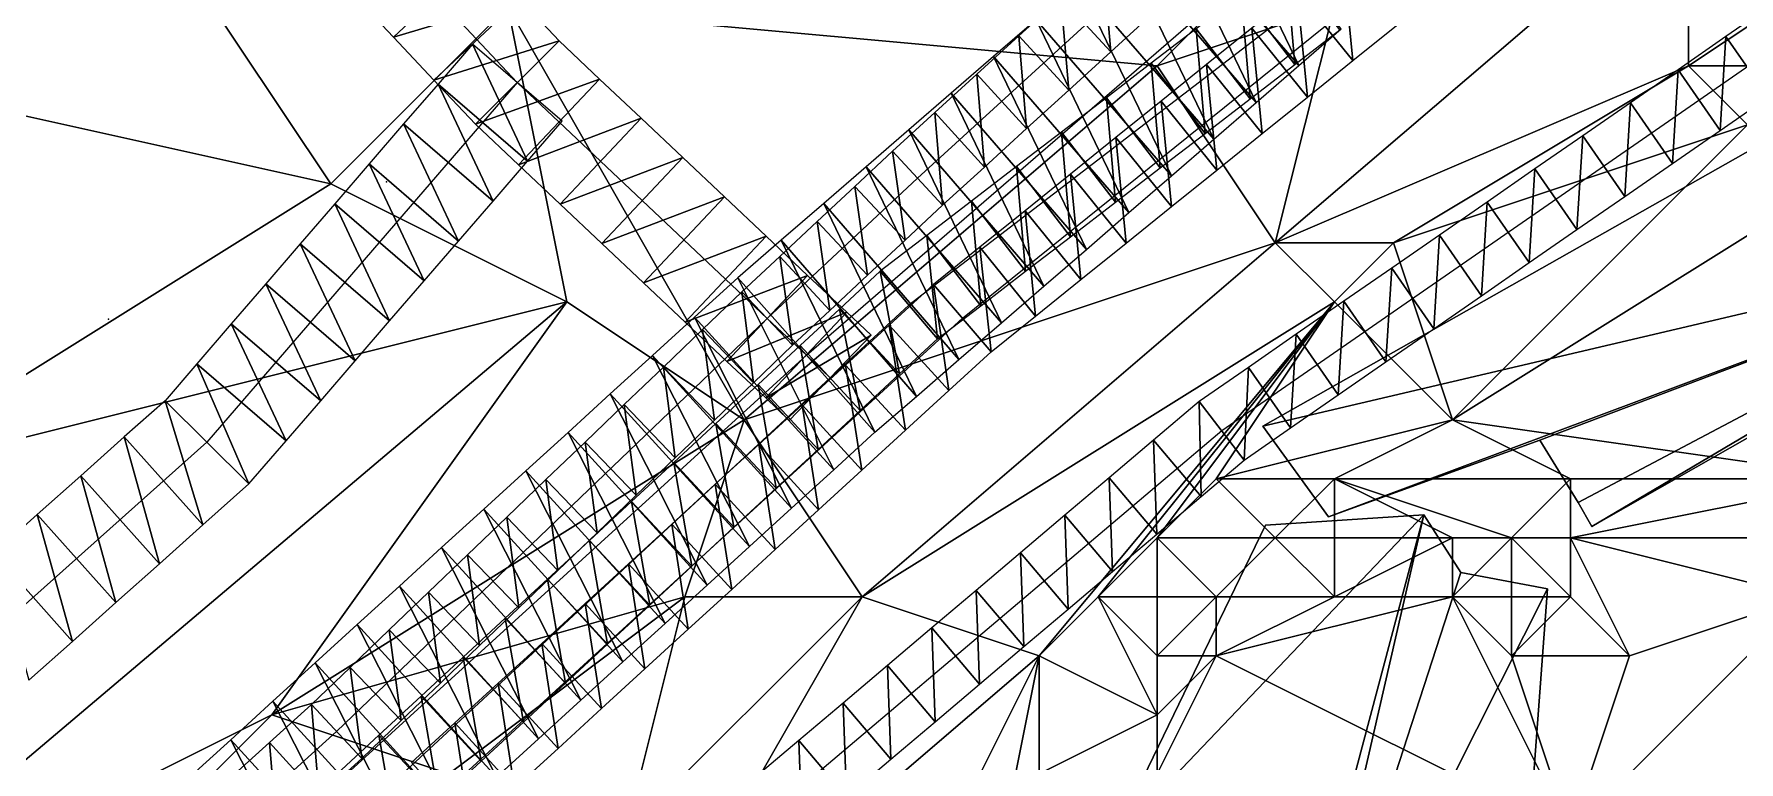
# Model space of a CAD drawing. Header units: metres. Extents: x -1103 to 901, y -902 to 905.
# Drawn here: x -478.1 to -420.3, y -15.6 to 9.1 of the extents above; entities that cross this region are included whole.
import ezdxf

# ---------------------------------------------------------------- set-up
doc = ezdxf.new("R2010")
doc.units = ezdxf.units.M
for name, color, linetype in [('OSM_BUILDING_FOOTPRINTS', 7, 'CONTINUOUS'), ('OSM_BUILDING_ROOFS', 1, 'CONTINUOUS'), ('OSM_BUILDING_WALLS', 8, 'CONTINUOUS'), ('OSM_PATH_AXES', 30, 'CONTINUOUS'), ('OSM_PATH_SURFACE', 30, 'CONTINUOUS'), ('OSM_ROAD_AXES', 2, 'CONTINUOUS'), ('OSM_ROAD_SURFACE', 9, 'CONTINUOUS'), ('OSM_TERRAIN', 3, 'CONTINUOUS'), ('OSM_TREES', 3, 'CONTINUOUS'), ('OSM_WATER_SURFACE', 5, 'CONTINUOUS')]:
    doc.layers.add(name, color=color, linetype=linetype)

msp = doc.modelspace()

# ---------------------------------------------------------------- linework, layer by layer
at = {"layer": 'OSM_BUILDING_FOOTPRINTS'}
for points in [[(-408.413, 2.365, 12.75), (-407.031, -0.035, 12.75), (-411.607, -2.623, 12.75), (-412.746, -0.643, 12.75), (-415.996, -2.479, 12.75), (-414.669, -4.79, 12.75), (-418.063, -6.703, 12.75), (-419.444, -4.293, 12.75), (-425.281, -7.61, 12.75), (-425.745, -6.803, 12.75), (-427.038, -4.691, 12.75), (-434.201, -7.29, 12.75), (-436.423, -4.215, 12.75), (-394.684, 19.44, 12.75), (-390.661, 12.429, 12.75), (-408.413, 2.365, 12.75)], [(-436.334, -7.566, 6.078), (-430.973, -7.223, 6.078), (-429.713, -9.17, 6.078), (-426.784, -9.723, 6.078), (-427.657, -21.6, 6.078), (-428.906, -22.916, 6.078), (-420.34, -33.212, 6.078), (-426.154, -38.741, 6.078), (-431.205, -32.814, 6.078), (-434.311, -35.059, 6.078), (-438.247, -29.496, 6.078), (-435.538, -27.141, 6.078), (-436.533, -25.813, 6.078), (-435.726, -25.117, 6.078), (-441.519, -18.282, 6.078), (-436.334, -7.566, 6.078)]]:
    msp.add_polyline3d(points, close=True, dxfattribs=at)
at = {"layer": 'OSM_BUILDING_ROOFS'}
for points in [[(-408.413, 2.365, 17.95), (-394.684, 19.44, 17.95), (-436.423, -4.215, 17.95)], [(-408.413, 2.365, 17.95), (-436.423, -4.215, 17.95), (-434.201, -7.29, 17.95)], [(-408.413, 2.365, 17.95), (-434.201, -7.29, 17.95), (-427.038, -4.691, 17.95)], [(-408.413, 2.365, 17.95), (-427.038, -4.691, 17.95), (-425.745, -6.803, 17.95)], [(-408.413, 2.365, 17.95), (-425.745, -6.803, 17.95), (-425.281, -7.61, 17.95)], [(-408.413, 2.365, 17.95), (-425.281, -7.61, 17.95), (-419.444, -4.293, 17.95)], [(-430.973, -7.223, 11.278), (-436.334, -7.566, 11.278), (-441.519, -18.282, 11.278)], [(-430.973, -7.223, 11.278), (-441.519, -18.282, 11.278), (-435.726, -25.117, 11.278)], [(-435.538, -27.141, 11.278), (-430.973, -7.223, 11.278), (-435.726, -25.117, 11.278)], [(-435.538, -27.141, 11.278), (-429.713, -9.17, 11.278), (-430.973, -7.223, 11.278)], [(-435.538, -27.141, 11.278), (-426.784, -9.723, 11.278), (-429.713, -9.17, 11.278)], [(-435.538, -27.141, 11.278), (-427.657, -21.6, 11.278), (-426.784, -9.723, 11.278)]]:
    msp.add_3dface(points, dxfattribs=at)
at = {"layer": 'OSM_BUILDING_WALLS'}
for points in [[(-394.684, 19.44, 12.75), (-436.423, -4.215, 12.75), (-436.423, -4.215, 17.95)], [(-394.684, 19.44, 12.75), (-436.423, -4.215, 17.95), (-394.684, 19.44, 17.95)], [(-436.423, -4.215, 12.75), (-434.201, -7.29, 12.75), (-434.201, -7.29, 17.95)], [(-436.423, -4.215, 12.75), (-434.201, -7.29, 17.95), (-436.423, -4.215, 17.95)], [(-425.281, -7.61, 12.75), (-419.444, -4.293, 12.75), (-419.444, -4.293, 17.95)], [(-425.281, -7.61, 12.75), (-419.444, -4.293, 17.95), (-425.281, -7.61, 17.95)], [(-434.201, -7.29, 12.75), (-427.038, -4.691, 12.75), (-427.038, -4.691, 17.95)], [(-434.201, -7.29, 12.75), (-427.038, -4.691, 17.95), (-434.201, -7.29, 17.95)], [(-427.038, -4.691, 12.75), (-425.745, -6.803, 12.75), (-425.745, -6.803, 17.95)], [(-427.038, -4.691, 12.75), (-425.745, -6.803, 17.95), (-427.038, -4.691, 17.95)], [(-425.745, -6.803, 12.75), (-425.281, -7.61, 12.75), (-425.281, -7.61, 17.95)], [(-425.745, -6.803, 12.75), (-425.281, -7.61, 17.95), (-425.745, -6.803, 17.95)], [(-430.973, -7.223, 6.078), (-436.334, -7.566, 6.078), (-436.334, -7.566, 11.278)], [(-430.973, -7.223, 6.078), (-436.334, -7.566, 11.278), (-430.973, -7.223, 11.278)], [(-429.713, -9.17, 6.078), (-430.973, -7.223, 6.078), (-430.973, -7.223, 11.278)], [(-429.713, -9.17, 6.078), (-430.973, -7.223, 11.278), (-429.713, -9.17, 11.278)], [(-436.334, -7.566, 6.078), (-441.519, -18.282, 6.078), (-441.519, -18.282, 11.278)], [(-436.334, -7.566, 6.078), (-441.519, -18.282, 11.278), (-436.334, -7.566, 11.278)], [(-426.784, -9.723, 6.078), (-429.713, -9.17, 6.078), (-429.713, -9.17, 11.278)], [(-426.784, -9.723, 6.078), (-429.713, -9.17, 11.278), (-426.784, -9.723, 11.278)], [(-427.657, -21.6, 6.078), (-426.784, -9.723, 6.078), (-426.784, -9.723, 11.278)], [(-427.657, -21.6, 6.078), (-426.784, -9.723, 11.278), (-427.657, -21.6, 11.278)]]:
    msp.add_3dface(points, dxfattribs=at)
at = {"layer": 'OSM_PATH_AXES'}
for points in [[(143.257, 186.653, 12.843), (122.354, 186.952, 13.89), (84.705, 186.211, 15.717), (44.536, 182.086, 15.402), (18.515, 175.528, 11.884), (-4.09, 169.722, 9.372), (-37.45, 160.588, 9.181), (-72.435, 150.867, 11.8), (-113.787, 139.675, 12.889), (-137.365, 132.929, 12.352), (-150.85, 129.069, 12.113), (-169.83, 122.589, 11.608), (-190.312, 116.042, 11.88), (-211.336, 108.455, 13.007), (-235.135, 97.739, 13.162), (-263.223, 83.904, 13.248), (-287.718, 73.188, 12.414), (-315.551, 58.8, 10.88), (-350.746, 39.148, 13.019), (-374.334, 32.003, 16.515), (-405.462, 18.047, 17.05), (-437.816, -4.37, 15.202), (-467.871, -29.828, 13.844), (-502.07, -69.187, 12.193)], [(-548.507, -72.528, 13.401), (-535.729, -72.074, 13.828), (-525.968, -64.333, 14.429), (-516.053, -57.012, 14.819), (-494.289, -38.333, 14.57), (-489.226, -33.987, 14.709), (-467.804, -14.567, 15.042), (-453.214, -0.566, 15.33), (-448.118, 4.189, 15.798), (-426.751, 23.709, 18.017), (-407.175, 38.263, 20.324), (-396.508, 48.05, 20.42), (-373.484, 68.111, 17.367), (-369.836, 66.994, 16.965), (-364.453, 59.153, 16.179), (-341.804, 70.058, 13.161)]]:
    msp.add_polyline3d(points, dxfattribs=at)
at = {"layer": 'OSM_PATH_SURFACE'}
for points in [[(-441.577, 8.472, 16.382), (-441.839, 11.619, 16.532), (-443.263, 10.318, 16.403)], [(-441.577, 8.472, 16.382), (-440.153, 9.773, 16.509), (-441.839, 11.619, 16.532)], [(-443.001, 7.17, 16.253), (-443.263, 10.318, 16.403), (-444.688, 9.016, 16.277)], [(-443.001, 7.17, 16.253), (-441.577, 8.472, 16.382), (-443.263, 10.318, 16.403)], [(-419.115, 10.107, 16.137), (-420.733, 8.987, 16.03), (-419.309, 6.932, 15.963)], [(-444.426, 5.869, 16.124), (-444.688, 9.016, 16.277), (-446.112, 7.715, 16.148)], [(-444.426, 5.869, 16.124), (-443.001, 7.17, 16.253), (-444.688, 9.016, 16.277)], [(-420.733, 8.987, 16.03), (-422.351, 7.866, 15.937), (-420.927, 5.811, 15.861)], [(-420.733, 8.987, 16.03), (-420.927, 5.811, 15.861), (-419.309, 6.932, 15.963)], [(-445.85, 4.568, 15.995), (-446.112, 7.715, 16.148), (-447.536, 6.414, 16.019)], [(-445.85, 4.568, 15.995), (-444.426, 5.869, 16.124), (-446.112, 7.715, 16.148)], [(-422.351, 7.866, 15.937), (-423.968, 6.745, 15.864), (-422.544, 4.69, 15.79)], [(-422.351, 7.866, 15.937), (-422.544, 4.69, 15.79), (-420.927, 5.811, 15.861)], [(-447.27, 3.271, 15.866), (-447.536, 6.414, 16.019), (-448.966, 5.108, 15.889)], [(-447.27, 3.271, 15.866), (-445.85, 4.568, 15.995), (-447.536, 6.414, 16.019)], [(-423.968, 6.745, 15.864), (-425.586, 5.624, 15.813), (-424.162, 3.569, 15.713)], [(-423.968, 6.745, 15.864), (-424.162, 3.569, 15.713), (-422.544, 4.69, 15.79)], [(-425.586, 5.624, 15.813), (-427.204, 4.503, 15.761), (-425.78, 2.448, 15.636)], [(-425.586, 5.624, 15.813), (-425.78, 2.448, 15.636), (-424.162, 3.569, 15.713)], [(-448.539, 2.087, 15.749), (-448.966, 5.108, 15.889), (-450.245, 3.914, 15.772)], [(-448.539, 2.087, 15.749), (-447.27, 3.271, 15.866), (-448.966, 5.108, 15.889)], [(-427.204, 4.503, 15.761), (-428.821, 3.382, 15.71), (-427.398, 1.327, 15.56)], [(-427.204, 4.503, 15.761), (-427.398, 1.327, 15.56), (-425.78, 2.448, 15.636)], [(-449.813, 0.898, 15.632), (-450.245, 3.914, 15.772), (-451.519, 2.726, 15.655)], [(-449.813, 0.898, 15.632), (-448.539, 2.087, 15.749), (-450.245, 3.914, 15.772)], [(-428.821, 3.382, 15.71), (-430.439, 2.262, 15.647), (-429.015, 0.207, 15.483)], [(-428.821, 3.382, 15.71), (-429.015, 0.207, 15.483), (-427.398, 1.327, 15.56)], [(-451.087, -0.291, 15.515), (-451.519, 2.726, 15.655), (-452.792, 1.537, 15.538)], [(-451.087, -0.291, 15.515), (-449.813, 0.898, 15.632), (-451.519, 2.726, 15.655)], [(-430.439, 2.262, 15.647), (-432.057, 1.141, 15.566), (-430.633, -0.914, 15.406)], [(-430.439, 2.262, 15.647), (-430.633, -0.914, 15.406), (-429.015, 0.207, 15.483)], [(-452.354, -1.474, 15.399), (-452.792, 1.537, 15.538), (-454.073, 0.342, 15.42)], [(-452.354, -1.474, 15.399), (-451.087, -0.291, 15.515), (-452.792, 1.537, 15.538)], [(-432.057, 1.141, 15.566), (-433.674, 0.02, 15.465), (-432.251, -2.035, 15.321)], [(-432.057, 1.141, 15.566), (-432.251, -2.035, 15.321), (-430.633, -0.914, 15.406)], [(-453.675, -2.741, 15.276), (-454.073, 0.342, 15.42), (-455.405, -0.937, 15.296)], [(-453.675, -2.741, 15.276), (-452.354, -1.474, 15.399), (-454.073, 0.342, 15.42)], [(-433.674, 0.02, 15.465), (-435.292, -1.101, 15.41), (-433.868, -3.156, 15.33)], [(-433.674, 0.02, 15.465), (-433.868, -3.156, 15.33), (-432.251, -2.035, 15.321)], [(-455.001, -4.013, 15.216), (-455.405, -0.937, 15.296), (-456.732, -2.21, 15.323)], [(-455.001, -4.013, 15.216), (-453.675, -2.741, 15.276), (-455.405, -0.937, 15.296)], [(-435.292, -1.101, 15.41), (-436.91, -2.222, 15.352), (-435.486, -4.277, 15.339)], [(-435.292, -1.101, 15.41), (-435.486, -4.277, 15.339), (-433.868, -3.156, 15.33)], [(-456.327, -5.286, 15.192), (-456.732, -2.21, 15.323), (-458.058, -3.482, 15.299)], [(-456.327, -5.286, 15.192), (-455.001, -4.013, 15.216), (-456.732, -2.21, 15.323)], [(-436.91, -2.222, 15.352), (-438.577, -3.378, 15.292), (-437.055, -5.362, 15.347)], [(-436.91, -2.222, 15.352), (-437.055, -5.362, 15.347), (-435.486, -4.277, 15.339)], [(-438.577, -3.378, 15.292), (-440.126, -4.689, 15.23), (-438.51, -6.597, 15.299)], [(-438.577, -3.378, 15.292), (-438.51, -6.597, 15.299), (-437.055, -5.362, 15.347)], [(-457.654, -6.559, 15.175), (-458.058, -3.482, 15.299), (-459.385, -4.755, 15.275)], [(-457.654, -6.559, 15.175), (-456.327, -5.286, 15.192), (-458.058, -3.482, 15.299)], [(-458.98, -7.832, 15.163), (-459.385, -4.755, 15.275), (-460.711, -6.028, 15.252)], [(-458.98, -7.832, 15.163), (-457.654, -6.559, 15.175), (-459.385, -4.755, 15.275)], [(-440.126, -4.689, 15.23), (-441.629, -5.962, 15.17), (-440.013, -7.87, 15.252)], [(-440.126, -4.689, 15.23), (-440.013, -7.87, 15.252), (-438.51, -6.597, 15.299)], [(-460.307, -9.105, 15.15), (-460.711, -6.028, 15.252), (-462.038, -7.301, 15.228)], [(-460.307, -9.105, 15.15), (-458.98, -7.832, 15.163), (-460.711, -6.028, 15.252)], [(-441.629, -5.962, 15.17), (-443.132, -7.235, 15.11), (-441.516, -9.143, 15.124)], [(-441.629, -5.962, 15.17), (-441.516, -9.143, 15.124), (-440.013, -7.87, 15.252)], [(-461.633, -10.377, 15.138), (-462.038, -7.301, 15.228), (-463.364, -8.574, 15.205)], [(-461.633, -10.377, 15.138), (-460.307, -9.105, 15.15), (-462.038, -7.301, 15.228)], [(-443.132, -7.235, 15.11), (-444.635, -8.508, 15.051), (-443.019, -10.416, 15.035)], [(-443.132, -7.235, 15.11), (-443.019, -10.416, 15.035), (-441.516, -9.143, 15.124)], [(-462.96, -11.65, 15.125), (-463.364, -8.574, 15.205), (-464.69, -9.846, 15.181)], [(-462.96, -11.65, 15.125), (-461.633, -10.377, 15.138), (-463.364, -8.574, 15.205)], [(-444.635, -8.508, 15.051), (-446.137, -9.781, 14.991), (-444.521, -11.688, 14.975)], [(-444.635, -8.508, 15.051), (-444.521, -11.688, 14.975), (-443.019, -10.416, 15.035)], [(-446.137, -9.781, 14.991), (-447.64, -11.054, 14.928), (-446.024, -12.961, 14.897)], [(-446.137, -9.781, 14.991), (-446.024, -12.961, 14.897), (-444.521, -11.688, 14.975)], [(-464.286, -12.923, 15.12), (-464.69, -9.846, 15.181), (-466.017, -11.119, 15.157)], [(-464.286, -12.923, 15.12), (-462.96, -11.65, 15.125), (-464.69, -9.846, 15.181)], [(-465.612, -14.196, 15.12), (-466.017, -11.119, 15.157), (-467.343, -12.392, 15.135)], [(-465.612, -14.196, 15.12), (-464.286, -12.923, 15.12), (-466.017, -11.119, 15.157)], [(-447.64, -11.054, 14.928), (-449.143, -12.327, 14.849), (-447.527, -14.234, 14.819)], [(-447.64, -11.054, 14.928), (-447.527, -14.234, 14.819), (-446.024, -12.961, 14.897)], [(-466.952, -15.481, 15.117), (-467.343, -12.392, 15.135), (-468.657, -13.652, 15.123)], [(-466.952, -15.481, 15.117), (-465.612, -14.196, 15.12), (-467.343, -12.392, 15.135)], [(-449.143, -12.327, 14.849), (-450.646, -13.6, 14.771), (-449.03, -15.507, 14.74)], [(-449.143, -12.327, 14.849), (-449.03, -15.507, 14.74), (-447.527, -14.234, 14.819)], [(-468.393, -16.787, 15.104), (-468.657, -13.652, 15.123), (-470.072, -14.935, 15.116)], [(-468.393, -16.787, 15.104), (-466.952, -15.481, 15.117), (-468.657, -13.652, 15.123)], [(-450.646, -13.6, 14.771), (-452.148, -14.872, 14.692), (-450.532, -16.78, 14.661)], [(-450.646, -13.6, 14.771), (-450.532, -16.78, 14.661), (-449.03, -15.507, 14.74)], [(-469.821, -18.082, 15.091), (-470.072, -14.935, 15.116), (-471.5, -16.23, 15.103)], [(-469.821, -18.082, 15.091), (-468.393, -16.787, 15.104), (-470.072, -14.935, 15.116)], [(-452.148, -14.872, 14.692), (-453.651, -16.145, 14.612), (-452.035, -18.053, 14.582)], [(-452.148, -14.872, 14.692), (-452.035, -18.053, 14.582), (-450.532, -16.78, 14.661)]]:
    msp.add_3dface(points, dxfattribs=at)
at = {"layer": 'OSM_ROAD_AXES'}
for points in [[(-568.428, 108.563, 15.081), (-552.223, 95.646, 14.291), (-529.971, 80.219, 14.083), (-461.681, 7.43, 15.481), (-453.214, -0.566, 15.33), (-451.887, -1.805, 15.322), (-451.08, -2.579, 15.323)], [(-695.409, -235.672, 11.147), (-620.454, -163.057, 12.954), (-614.419, -157.351, 13.238), (-570.89, -116.189, 10.758), (-535.419, -82.492, 12.654), (-529.87, -79.484, 12.674), (-493.316, -39.56, 14.48), (-451.887, -1.805, 15.322), (-428.862, 18.124, 17.338), (-402.908, 37.223, 20.81)], [(-548.728, -73.822, 13.299), (-543.334, -78.599, 13.019), (-529.87, -79.484, 12.674), (-512.737, -62.231, 13.919), (-493.825, -44.802, 14.011), (-465.726, -18.072, 15.007), (-446.603, -0.555, 15.633), (-429.713, 13.059, 17.176), (-414.227, 23.996, 18.467)], [(-417.997, 23.255, 18.52), (-448.416, -0.112, 15.565), (-451.08, -2.579, 15.323), (-492.454, -40.898, 14.363), (-515.335, -62.088, 13.903), (-523.293, -69.453, 13.515), (-529.87, -79.484, 12.674), (-535.419, -82.492, 12.654), (-540.515, -81.861, 12.862), (-546.34, -77.051, 12.996), (-553.105, -70.316, 14.11)], [(-461.681, 7.43, 15.481), (-472.193, -4.757, 15.634), (-483.976, -15.275, 15.769), (-500.424, -30.381, 15.708), (-515.39, -34.473, 15.973)]]:
    msp.add_polyline3d(points, dxfattribs=at)
at = {"layer": 'OSM_ROAD_SURFACE'}
for points in [[(-435.206, 8.004, 16.696), (-438.348, 14.543, 16.865), (-439.787, 13.297, 16.712)], [(-435.206, 8.004, 16.696), (-433.767, 9.25, 16.829), (-438.348, 14.543, 16.865)], [(-436.645, 6.759, 16.537), (-439.787, 13.297, 16.712), (-441.226, 12.052, 16.559)], [(-436.645, 6.759, 16.537), (-435.206, 8.004, 16.696), (-439.787, 13.297, 16.712)], [(-467.237, 10.429, 15.426), (-465.871, 8.973, 15.498), (-462.954, 11.71, 15.542)], [(-465.871, 8.973, 15.498), (-461.588, 10.254, 15.59), (-462.954, 11.71, 15.542)], [(-438.084, 5.513, 16.379), (-441.226, 12.052, 16.559), (-442.665, 10.806, 16.424)], [(-438.084, 5.513, 16.379), (-436.645, 6.759, 16.537), (-441.226, 12.052, 16.559)], [(-435.641, 11.593, 16.788), (-437.162, 10.424, 16.653), (-435.335, 8.045, 16.69)], [(-435.641, 11.593, 16.788), (-435.335, 8.045, 16.69), (-433.814, 9.214, 16.827)], [(-433.378, 8.178, 16.756), (-433.726, 11.752, 16.93), (-435.261, 10.514, 16.796)], [(-433.378, 8.178, 16.756), (-431.843, 9.416, 16.847), (-433.726, 11.752, 16.93)], [(-439.523, 4.268, 16.248), (-442.665, 10.806, 16.424), (-444.104, 9.561, 16.299)], [(-439.523, 4.268, 16.248), (-438.084, 5.513, 16.379), (-442.665, 10.806, 16.424)], [(-437.162, 10.424, 16.653), (-438.683, 9.256, 16.517), (-436.856, 6.877, 16.531)], [(-437.162, 10.424, 16.653), (-436.856, 6.877, 16.531), (-435.335, 8.045, 16.69)], [(-434.914, 6.941, 16.656), (-435.261, 10.514, 16.796), (-436.797, 9.276, 16.659)], [(-434.914, 6.941, 16.656), (-433.378, 8.178, 16.756), (-435.261, 10.514, 16.796)], [(-465.871, 8.973, 15.498), (-464.505, 7.517, 15.57), (-461.588, 10.254, 15.59)], [(-464.505, 7.517, 15.57), (-460.264, 8.841, 15.57), (-461.588, 10.254, 15.59)], [(-440.962, 3.022, 16.121), (-444.104, 9.561, 16.299), (-445.543, 8.315, 16.174)], [(-440.962, 3.022, 16.121), (-439.523, 4.268, 16.248), (-444.104, 9.561, 16.299)], [(-438.683, 9.256, 16.517), (-440.204, 8.087, 16.391), (-438.377, 5.708, 16.371)], [(-438.683, 9.256, 16.517), (-438.377, 5.708, 16.371), (-436.856, 6.877, 16.531)], [(-436.449, 5.703, 16.491), (-436.797, 9.276, 16.659), (-438.332, 8.039, 16.502)], [(-436.449, 5.703, 16.491), (-434.914, 6.941, 16.656), (-436.797, 9.276, 16.659)], [(-464.505, 7.517, 15.57), (-463.098, 6.018, 15.539), (-460.264, 8.841, 15.57)], [(-463.195, 8.736, 15.563), (-464.363, 7.382, 15.568), (-461.334, 4.769, 15.504)], [(-463.195, 8.736, 15.563), (-461.334, 4.769, 15.504), (-460.166, 6.123, 15.466)], [(-463.098, 6.018, 15.539), (-458.896, 7.551, 15.561), (-460.264, 8.841, 15.57)], [(-442.401, 1.777, 15.994), (-445.543, 8.315, 16.174), (-446.982, 7.07, 16.047)], [(-442.401, 1.777, 15.994), (-440.962, 3.022, 16.121), (-445.543, 8.315, 16.174)], [(-440.204, 8.087, 16.391), (-441.725, 6.919, 16.265), (-439.898, 4.54, 16.242)], [(-440.204, 8.087, 16.391), (-439.898, 4.54, 16.242), (-438.377, 5.708, 16.371)], [(-463.098, 6.018, 15.539), (-461.643, 4.643, 15.508), (-458.896, 7.551, 15.561)], [(-461.643, 4.643, 15.508), (-457.485, 6.219, 15.552), (-458.896, 7.551, 15.561)], [(-437.985, 4.465, 16.332), (-438.332, 8.039, 16.502), (-439.867, 6.801, 16.347)], [(-437.985, 4.465, 16.332), (-436.449, 5.703, 16.491), (-438.332, 8.039, 16.502)], [(-464.363, 7.382, 15.568), (-465.531, 6.028, 15.573), (-462.502, 3.415, 15.51)], [(-464.363, 7.382, 15.568), (-462.502, 3.415, 15.51), (-461.334, 4.769, 15.504)], [(-443.84, 0.531, 15.867), (-446.982, 7.07, 16.047), (-448.421, 5.824, 15.92)], [(-443.84, 0.531, 15.867), (-442.401, 1.777, 15.994), (-446.982, 7.07, 16.047)], [(-441.725, 6.919, 16.265), (-443.246, 5.751, 16.139), (-441.419, 3.372, 16.115)], [(-441.725, 6.919, 16.265), (-441.419, 3.372, 16.115), (-439.898, 4.54, 16.242)], [(-439.52, 3.228, 16.201), (-439.867, 6.801, 16.347), (-441.403, 5.564, 16.216)], [(-439.52, 3.228, 16.201), (-437.985, 4.465, 16.332), (-439.867, 6.801, 16.347)], [(-465.531, 6.028, 15.573), (-466.699, 4.674, 15.579), (-463.67, 2.061, 15.515)], [(-465.531, 6.028, 15.573), (-463.67, 2.061, 15.515), (-462.502, 3.415, 15.51)], [(-461.643, 4.643, 15.508), (-460.231, 3.31, 15.463), (-457.485, 6.219, 15.552)], [(-460.231, 3.31, 15.463), (-456.074, 4.886, 15.543), (-457.485, 6.219, 15.552)], [(-445.279, -0.714, 15.74), (-448.421, 5.824, 15.92), (-449.86, 4.578, 15.793)], [(-445.279, -0.714, 15.74), (-443.84, 0.531, 15.867), (-448.421, 5.824, 15.92)], [(-443.246, 5.751, 16.139), (-444.767, 4.582, 16.012), (-442.94, 2.203, 15.987)], [(-443.246, 5.751, 16.139), (-442.94, 2.203, 15.987), (-441.419, 3.372, 16.115)], [(-441.056, 1.99, 16.069), (-441.403, 5.564, 16.216), (-442.938, 4.326, 16.085)], [(-441.056, 1.99, 16.069), (-439.52, 3.228, 16.201), (-441.403, 5.564, 16.216)], [(-466.699, 4.674, 15.579), (-467.867, 3.319, 15.592), (-464.838, 0.707, 15.542)], [(-466.699, 4.674, 15.579), (-464.838, 0.707, 15.542), (-463.67, 2.061, 15.515)], [(-460.231, 3.31, 15.463), (-458.82, 1.978, 15.397), (-456.074, 4.886, 15.543)], [(-458.82, 1.978, 15.397), (-454.663, 3.553, 15.533), (-456.074, 4.886, 15.543)], [(-446.718, -1.96, 15.602), (-449.86, 4.578, 15.793), (-451.3, 3.333, 15.666)], [(-446.718, -1.96, 15.602), (-445.279, -0.714, 15.74), (-449.86, 4.578, 15.793)], [(-444.767, 4.582, 16.012), (-446.288, 3.414, 15.886), (-444.46, 1.035, 15.86)], [(-444.767, 4.582, 16.012), (-444.46, 1.035, 15.86), (-442.94, 2.203, 15.987)], [(-442.591, 0.753, 15.938), (-442.938, 4.326, 16.085), (-444.474, 3.088, 15.953)], [(-442.591, 0.753, 15.938), (-441.056, 1.99, 16.069), (-442.938, 4.326, 16.085)], [(-458.82, 1.978, 15.397), (-457.409, 0.645, 15.33), (-454.663, 3.553, 15.533)], [(-457.409, 0.645, 15.33), (-453.252, 2.221, 15.524), (-454.663, 3.553, 15.533)], [(-467.867, 3.319, 15.592), (-469.035, 1.965, 15.622), (-466.006, -0.647, 15.573)], [(-467.867, 3.319, 15.592), (-466.006, -0.647, 15.573), (-464.838, 0.707, 15.542)], [(-448.158, -3.205, 15.454), (-451.3, 3.333, 15.666), (-452.739, 2.087, 15.539)], [(-448.158, -3.205, 15.454), (-446.718, -1.96, 15.602), (-451.3, 3.333, 15.666)], [(-446.288, 3.414, 15.886), (-447.809, 2.245, 15.759), (-445.981, -0.134, 15.733)], [(-446.288, 3.414, 15.886), (-445.981, -0.134, 15.733), (-444.46, 1.035, 15.86)], [(-444.127, -0.485, 15.807), (-444.474, 3.088, 15.953), (-446.009, 1.851, 15.822)], [(-444.127, -0.485, 15.807), (-442.591, 0.753, 15.938), (-444.474, 3.088, 15.953)], [(-469.035, 1.965, 15.622), (-470.203, 0.611, 15.653), (-467.174, -2.001, 15.599)], [(-469.035, 1.965, 15.622), (-467.174, -2.001, 15.599), (-466.006, -0.647, 15.573)], [(-457.409, 0.645, 15.33), (-455.998, -0.687, 15.263), (-453.252, 2.221, 15.524)], [(-455.998, -0.687, 15.263), (-451.844, 0.892, 15.515), (-453.252, 2.221, 15.524)], [(-449.563, -4.421, 15.31), (-452.739, 2.087, 15.539), (-454.212, 0.812, 15.409)], [(-449.563, -4.421, 15.31), (-448.158, -3.205, 15.454), (-452.739, 2.087, 15.539)], [(-447.809, 2.245, 15.759), (-449.382, 1.035, 15.628), (-447.45, -1.26, 15.61)], [(-447.809, 2.245, 15.759), (-447.45, -1.26, 15.61), (-445.981, -0.134, 15.733)], [(-445.625, -1.692, 15.665), (-446.009, 1.851, 15.822), (-447.581, 0.583, 15.688)], [(-445.625, -1.692, 15.665), (-444.127, -0.485, 15.807), (-446.009, 1.851, 15.822)], [(-470.203, 0.611, 15.653), (-471.371, -0.743, 15.683), (-468.342, -3.356, 15.607)], [(-470.203, 0.611, 15.653), (-468.342, -3.356, 15.607), (-467.174, -2.001, 15.599)], [(-455.998, -0.687, 15.263), (-454.583, -2.024, 15.245), (-451.844, 0.892, 15.515)], [(-450.958, -5.693, 15.161), (-454.212, 0.812, 15.409), (-455.673, -0.52, 15.277)], [(-454.583, -2.024, 15.245), (-450.515, -0.35, 15.507), (-451.844, 0.892, 15.515)], [(-450.958, -5.693, 15.161), (-449.563, -4.421, 15.31), (-454.212, 0.812, 15.409)], [(-449.382, 1.035, 15.628), (-450.767, -0.245, 15.502), (-448.729, -2.446, 15.488)], [(-449.382, 1.035, 15.628), (-448.729, -2.446, 15.488), (-447.45, -1.26, 15.61)], [(-447.061, -3.008, 15.512), (-447.581, 0.583, 15.688), (-449.088, -0.796, 15.551)], [(-447.061, -3.008, 15.512), (-445.625, -1.692, 15.665), (-447.581, 0.583, 15.688)], [(-452.387, -6.995, 15.037), (-455.673, -0.52, 15.277), (-457.102, -1.821, 15.311)], [(-452.387, -6.995, 15.037), (-450.958, -5.693, 15.161), (-455.673, -0.52, 15.277)], [(-454.583, -2.024, 15.245), (-453.26, -3.259, 15.237), (-450.515, -0.35, 15.507)], [(-453.26, -3.259, 15.237), (-449.696, -1.135, 15.506), (-450.515, -0.35, 15.507)], [(-450.767, -0.245, 15.502), (-452.099, -1.478, 15.38), (-450.061, -3.679, 15.345)], [(-450.767, -0.245, 15.502), (-450.061, -3.679, 15.345), (-448.729, -2.446, 15.488)], [(-471.371, -0.743, 15.683), (-472.539, -2.097, 15.714), (-469.51, -4.71, 15.616)], [(-471.371, -0.743, 15.683), (-469.51, -4.71, 15.616), (-468.342, -3.356, 15.607)], [(-453.26, -3.259, 15.237), (-452.465, -4.022, 15.225), (-449.696, -1.135, 15.506)], [(-448.532, -4.356, 15.355), (-449.088, -0.796, 15.551), (-450.559, -2.144, 15.418)], [(-448.532, -4.356, 15.355), (-447.061, -3.008, 15.512), (-449.088, -0.796, 15.551)], [(-452.099, -1.478, 15.38), (-453.526, -2.8, 15.249), (-451.488, -5.001, 15.191)], [(-452.099, -1.478, 15.38), (-451.488, -5.001, 15.191), (-450.061, -3.679, 15.345)], [(-472.539, -2.097, 15.714), (-473.614, -3.351, 15.742), (-470.771, -6.164, 15.625)], [(-472.539, -2.097, 15.714), (-470.771, -6.164, 15.625), (-469.51, -4.71, 15.616)], [(-453.815, -8.297, 15.054), (-457.102, -1.821, 15.311), (-458.53, -3.123, 15.293)], [(-453.815, -8.297, 15.054), (-452.387, -6.995, 15.037), (-457.102, -1.821, 15.311)], [(-450.003, -5.703, 15.198), (-450.559, -2.144, 15.418), (-452.03, -3.491, 15.281)], [(-450.003, -5.703, 15.198), (-448.532, -4.356, 15.355), (-450.559, -2.144, 15.418)], [(-453.526, -2.8, 15.249), (-454.953, -4.121, 15.181), (-452.914, -6.322, 15.072)], [(-453.526, -2.8, 15.249), (-452.914, -6.322, 15.072), (-451.488, -5.001, 15.191)], [(-473.614, -3.351, 15.742), (-474.997, -4.58, 15.759), (-472.334, -7.564, 15.643)], [(-473.614, -3.351, 15.742), (-472.334, -7.564, 15.643), (-470.771, -6.164, 15.625)], [(-455.244, -9.599, 15.07), (-458.53, -3.123, 15.293), (-459.959, -4.425, 15.27)], [(-455.244, -9.599, 15.07), (-453.815, -8.297, 15.054), (-458.53, -3.123, 15.293)], [(-451.474, -7.051, 15.041), (-452.03, -3.491, 15.281), (-453.501, -4.839, 15.128)], [(-451.474, -7.051, 15.041), (-450.003, -5.703, 15.198), (-452.03, -3.491, 15.281)], [(-474.997, -4.58, 15.759), (-476.47, -5.895, 15.776), (-473.807, -8.879, 15.66)], [(-474.997, -4.58, 15.759), (-473.807, -8.879, 15.66), (-472.334, -7.564, 15.643)], [(-456.672, -10.901, 15.044), (-459.959, -4.425, 15.27), (-461.388, -5.727, 15.247)], [(-456.672, -10.901, 15.044), (-455.244, -9.599, 15.07), (-459.959, -4.425, 15.27)], [(-454.953, -4.121, 15.181), (-456.379, -5.442, 15.157), (-454.341, -7.643, 15.088)], [(-454.953, -4.121, 15.181), (-454.341, -7.643, 15.088), (-452.914, -6.322, 15.072)], [(-452.945, -8.398, 15.022), (-453.501, -4.839, 15.128), (-454.972, -6.186, 15.138)], [(-452.945, -8.398, 15.022), (-451.474, -7.051, 15.041), (-453.501, -4.839, 15.128)], [(-458.101, -12.203, 15.02), (-461.388, -5.727, 15.247), (-462.816, -7.029, 15.225)], [(-458.101, -12.203, 15.02), (-456.672, -10.901, 15.044), (-461.388, -5.727, 15.247)], [(-456.379, -5.442, 15.157), (-457.806, -6.764, 15.143), (-455.768, -8.965, 15.1)], [(-456.379, -5.442, 15.157), (-455.768, -8.965, 15.1), (-454.341, -7.643, 15.088)], [(-476.47, -5.895, 15.776), (-477.943, -7.209, 15.793), (-475.28, -10.194, 15.677)], [(-476.47, -5.895, 15.776), (-475.28, -10.194, 15.677), (-473.807, -8.879, 15.66)], [(-454.416, -9.746, 15.038), (-454.972, -6.186, 15.138), (-456.443, -7.534, 15.125)], [(-454.416, -9.746, 15.038), (-452.945, -8.398, 15.022), (-454.972, -6.186, 15.138)], [(-457.806, -6.764, 15.143), (-459.233, -8.085, 15.13), (-457.194, -10.286, 15.088)], [(-457.806, -6.764, 15.143), (-457.194, -10.286, 15.088), (-455.768, -8.965, 15.1)], [(-477.943, -7.209, 15.793), (-479.416, -8.524, 15.81), (-476.753, -11.508, 15.694)], [(-477.943, -7.209, 15.793), (-476.753, -11.508, 15.694), (-475.28, -10.194, 15.677)], [(-459.53, -13.505, 14.996), (-462.816, -7.029, 15.225), (-464.245, -8.331, 15.202)], [(-459.53, -13.505, 14.996), (-458.101, -12.203, 15.02), (-462.816, -7.029, 15.225)], [(-459.233, -8.085, 15.13), (-460.66, -9.406, 15.117), (-458.621, -11.607, 15.087)], [(-459.233, -8.085, 15.13), (-458.621, -11.607, 15.087), (-457.194, -10.286, 15.088)], [(-455.887, -11.093, 14.979), (-456.443, -7.534, 15.125), (-457.914, -8.881, 15.112)], [(-455.887, -11.093, 14.979), (-454.416, -9.746, 15.038), (-456.443, -7.534, 15.125)], [(-479.416, -8.524, 15.81), (-478.225, -12.823, 15.711), (-476.753, -11.508, 15.694)], [(-460.958, -14.807, 14.972), (-464.245, -8.331, 15.202), (-465.673, -9.633, 15.179)], [(-460.958, -14.807, 14.972), (-459.53, -13.505, 14.996), (-464.245, -8.331, 15.202)], [(-457.358, -12.441, 14.936), (-457.914, -8.881, 15.112), (-459.385, -10.229, 15.099)], [(-457.358, -12.441, 14.936), (-455.887, -11.093, 14.979), (-457.914, -8.881, 15.112)], [(-462.387, -16.109, 14.948), (-465.673, -9.633, 15.179), (-467.102, -10.935, 15.157)], [(-462.387, -16.109, 14.948), (-460.958, -14.807, 14.972), (-465.673, -9.633, 15.179)], [(-460.66, -9.406, 15.117), (-462.086, -10.728, 15.105), (-460.048, -12.929, 15.087)], [(-460.66, -9.406, 15.117), (-460.048, -12.929, 15.087), (-458.621, -11.607, 15.087)], [(-458.829, -13.788, 14.91), (-459.385, -10.229, 15.099), (-460.855, -11.576, 15.089)], [(-458.829, -13.788, 14.91), (-457.358, -12.441, 14.936), (-459.385, -10.229, 15.099)], [(-463.815, -17.411, 14.964), (-467.102, -10.935, 15.157), (-468.53, -12.237, 15.134)], [(-463.815, -17.411, 14.964), (-462.387, -16.109, 14.948), (-467.102, -10.935, 15.157)], [(-462.086, -10.728, 15.105), (-463.513, -12.049, 15.092), (-461.474, -14.25, 15.072)], [(-462.086, -10.728, 15.105), (-461.474, -14.25, 15.072), (-460.048, -12.929, 15.087)], [(-463.513, -12.049, 15.092), (-464.94, -13.37, 15.09), (-462.901, -15.571, 15.045)], [(-463.513, -12.049, 15.092), (-462.901, -15.571, 15.045), (-461.474, -14.25, 15.072)], [(-460.3, -15.136, 14.885), (-460.855, -11.576, 15.089), (-462.326, -12.924, 15.089)], [(-460.3, -15.136, 14.885), (-458.829, -13.788, 14.91), (-460.855, -11.576, 15.089)], [(-465.244, -18.713, 14.984), (-468.53, -12.237, 15.134), (-469.959, -13.539, 15.13)], [(-465.244, -18.713, 14.984), (-463.815, -17.411, 14.964), (-468.53, -12.237, 15.134)], [(-461.771, -16.483, 14.859), (-462.326, -12.924, 15.089), (-463.797, -14.271, 15.089)], [(-461.771, -16.483, 14.859), (-460.3, -15.136, 14.885), (-462.326, -12.924, 15.089)], [(-466.673, -20.015, 14.987), (-469.959, -13.539, 15.13), (-471.388, -14.841, 15.137)], [(-466.673, -20.015, 14.987), (-465.244, -18.713, 14.984), (-469.959, -13.539, 15.13)], [(-464.94, -13.37, 15.09), (-466.366, -14.692, 15.09), (-464.328, -16.893, 15.048)], [(-464.94, -13.37, 15.09), (-464.328, -16.893, 15.048), (-462.901, -15.571, 15.045)], [(-463.242, -17.831, 14.881), (-463.797, -14.271, 15.089), (-465.268, -15.619, 15.088)], [(-463.242, -17.831, 14.881), (-461.771, -16.483, 14.859), (-463.797, -14.271, 15.089)], [(-468.101, -21.316, 14.99), (-471.388, -14.841, 15.137), (-472.816, -16.143, 15.136)], [(-468.101, -21.316, 14.99), (-466.673, -20.015, 14.987), (-471.388, -14.841, 15.137)], [(-466.366, -14.692, 15.09), (-467.793, -16.013, 15.081), (-465.754, -18.214, 15.05)], [(-466.366, -14.692, 15.09), (-465.754, -18.214, 15.05), (-464.328, -16.893, 15.048)]]:
    msp.add_3dface(points, dxfattribs=at)
at = {"layer": 'OSM_TERRAIN'}
for points in [[(-500, 6, 15.519), (-476, 16, 15.019), (-504, 14, 15.033)], [(-500, 6, 15.519), (-486, 8, 15.498), (-476, 16, 15.019)], [(-486, 8, 15.498), (-468, 4, 15.541), (-476, 16, 15.019)], [(-468, 4, 15.541), (-462, 10, 15.506), (-476, 16, 15.019)], [(-436, 2, 16.265), (-422, 8, 15.843), (-422, 14, 17.148)], [(-436, 2, 16.265), (-422, 14, 17.148), (-434, 10, 16.831)], [(-422, 8, 15.843), (-416, 12, 16.205), (-422, 14, 17.148)], [(-462, 10, 15.506), (-440, 8, 16.346), (-436, 12, 16.719)], [(-440, 8, 16.346), (-434, 10, 16.831), (-436, 12, 16.719)], [(-422, 8, 15.843), (-418, 8, 16.003), (-416, 12, 16.205)], [(-468, 4, 15.541), (-460, 0, 15.397), (-462, 10, 15.506)], [(-454, -4, 15.116), (-462, 10, 15.506), (-460, 0, 15.397)], [(-454, -4, 15.116), (-440, 8, 16.346), (-462, 10, 15.506)], [(-440, 8, 16.346), (-436, 2, 16.265), (-434, 10, 16.831)], [(-484, -6, 15.918), (-468, 4, 15.541), (-486, 8, 15.498)], [(-454, -4, 15.116), (-436, 2, 16.265), (-440, 8, 16.346)], [(-432, 2, 15.556), (-422, 8, 15.843), (-436, 2, 16.265)], [(-432, 2, 15.556), (-420, 6, 15.796), (-422, 8, 15.843)], [(-420, 6, 15.796), (-418, 8, 16.003), (-422, 8, 15.843)], [(-430, -4, 15.088), (-420, 6, 15.796), (-432, 2, 15.556)], [(-430, -4, 15.088), (-416, -6, 14.991), (-414, 6, 15.077)], [(-430, -4, 15.088), (-414, 6, 15.077), (-420, 6, 15.796)], [(-460, 0, 15.397), (-468, 4, 15.541), (-484, -6, 15.918)], [(-450, -10, 14.832), (-436, 2, 16.265), (-454, -4, 15.116)], [(-450, -10, 14.832), (-434, 0, 15.382), (-436, 2, 16.265)], [(-434, 0, 15.382), (-432, 2, 15.556), (-436, 2, 16.265)], [(-434, 0, 15.382), (-430, -4, 15.088), (-432, 2, 15.556)], [(-470, -14, 15.044), (-460, 0, 15.397), (-486, -22, 15.714)], [(-486, -22, 15.714), (-460, 0, 15.397), (-484, -6, 15.918)], [(-470, -14, 15.044), (-454, -4, 15.116), (-460, 0, 15.397)], [(-444, -12, 14.897), (-434, 0, 15.382), (-450, -10, 14.832)], [(-444, -12, 14.897), (-442, -10, 15.079), (-434, 0, 15.382)], [(-442, -10, 15.079), (-440, -8, 15.179), (-434, 0, 15.382)], [(-440, -8, 15.179), (-438, -6, 15.273), (-434, 0, 15.382)], [(-438, -6, 15.273), (-430, -4, 15.088), (-434, 0, 15.382)], [(-456, -10, 15.036), (-454, -4, 15.116), (-470, -14, 15.044)], [(-456, -10, 15.036), (-450, -10, 14.832), (-454, -4, 15.116)], [(-434, -6, 15.136), (-430, -4, 15.088), (-438, -6, 15.273)], [(-434, -6, 15.136), (-426, -6, 15.077), (-430, -4, 15.088)], [(-426, -6, 15.077), (-416, -6, 14.991), (-430, -4, 15.088)], [(-440, -8, 15.179), (-436, -8, 14.004), (-438, -6, 15.273)], [(-436, -8, 14.004), (-434, -6, 15.136), (-438, -6, 15.273)], [(-436, -8, 14.004), (-434, -8, 14.597), (-434, -6, 15.136)], [(-434, -8, 14.597), (-430, -8, 13.848), (-434, -6, 15.136)], [(-430, -8, 13.848), (-428, -8, 14.008), (-434, -6, 15.136)], [(-428, -8, 14.008), (-426, -6, 15.077), (-434, -6, 15.136)], [(-428, -8, 14.008), (-426, -8, 14.777), (-426, -6, 15.077)], [(-426, -8, 14.777), (-416, -6, 14.991), (-426, -6, 15.077)], [(-426, -8, 14.777), (-418, -8, 14.809), (-416, -6, 14.991)], [(-442, -10, 15.079), (-440, -10, 14.496), (-440, -8, 15.179)], [(-440, -10, 14.496), (-438, -10, 12.831), (-440, -8, 15.179)], [(-438, -10, 12.831), (-436, -8, 14.004), (-440, -8, 15.179)], [(-438, -10, 12.831), (-434, -10, 13.31), (-436, -8, 14.004)], [(-434, -10, 13.31), (-434, -8, 14.597), (-436, -8, 14.004)], [(-434, -10, 13.31), (-430, -10, 12.489), (-430, -8, 13.848)], [(-434, -10, 13.31), (-430, -8, 13.848), (-434, -8, 14.597)], [(-430, -10, 12.489), (-428, -10, 12.724), (-428, -8, 14.008)], [(-430, -10, 12.489), (-428, -8, 14.008), (-430, -8, 13.848)], [(-428, -10, 12.724), (-426, -10, 13.708), (-428, -8, 14.008)], [(-426, -10, 13.708), (-426, -8, 14.777), (-428, -8, 14.008)], [(-426, -10, 13.708), (-424, -12, 13.582), (-426, -8, 14.777)], [(-424, -12, 13.582), (-418, -10, 14.059), (-426, -8, 14.777)], [(-418, -10, 14.059), (-418, -8, 14.809), (-426, -8, 14.777)], [(-464, -16, 15.037), (-456, -10, 15.036), (-470, -14, 15.044)], [(-464, -16, 15.037), (-458, -18, 14.349), (-456, -10, 15.036)], [(-458, -24, 14.158), (-450, -10, 14.832), (-458, -18, 14.349)], [(-458, -18, 14.349), (-450, -10, 14.832), (-456, -10, 15.036)], [(-458, -24, 14.158), (-444, -12, 14.897), (-450, -10, 14.832)], [(-440, -14, 12.736), (-442, -10, 15.079), (-444, -12, 14.897)], [(-440, -14, 12.736), (-440, -12, 13.284), (-442, -10, 15.079)], [(-440, -12, 13.284), (-440, -10, 14.496), (-442, -10, 15.079)], [(-440, -12, 13.284), (-438, -12, 12.477), (-438, -10, 12.831)], [(-440, -12, 13.284), (-438, -10, 12.831), (-440, -10, 14.496)], [(-438, -12, 12.477), (-426, -18, 12.657), (-430, -10, 12.489)], [(-438, -12, 12.477), (-434, -10, 13.31), (-438, -10, 12.831)], [(-438, -12, 12.477), (-430, -10, 12.489), (-434, -10, 13.31)], [(-430, -10, 12.489), (-426, -18, 12.657), (-428, -12, 12.477)], [(-428, -12, 12.477), (-428, -10, 12.724), (-430, -10, 12.489)], [(-428, -12, 12.477), (-426, -10, 13.708), (-428, -10, 12.724)], [(-428, -12, 12.477), (-424, -12, 13.582), (-426, -10, 13.708)], [(-418, -22, 11.339), (-418, -10, 14.059), (-426, -18, 12.657)], [(-426, -18, 12.657), (-418, -10, 14.059), (-424, -12, 13.582)], [(-458, -24, 14.158), (-450, -24, 13.559), (-444, -12, 14.897)], [(-450, -24, 13.559), (-446, -22, 13.583), (-444, -12, 14.897)], [(-446, -22, 13.583), (-444, -16, 13.957), (-444, -12, 14.897)], [(-444, -16, 13.957), (-440, -14, 12.736), (-444, -12, 14.897)], [(-440, -16, 12.477), (-426, -18, 12.657), (-438, -12, 12.477)], [(-440, -16, 12.477), (-438, -12, 12.477), (-440, -14, 12.736)], [(-440, -14, 12.736), (-438, -12, 12.477), (-440, -12, 13.284)], [(-426, -18, 12.657), (-424, -12, 13.582), (-428, -12, 12.477)], [(-478, -22, 14.966), (-470, -14, 15.044), (-486, -22, 15.714)], [(-478, -22, 14.966), (-464, -16, 15.037), (-470, -14, 15.044)], [(-440, -16, 12.477), (-440, -14, 12.736), (-444, -16, 13.957)]]:
    msp.add_3dface(points, dxfattribs=at)
at = {"layer": 'OSM_TREES'}
for p in [(-466.113, 4.068, 15.516), (-475.531, -0.588, 15.715)]:
    msp.add_point(p, dxfattribs=at)
at = {"layer": 'OSM_WATER_SURFACE'}
msp.add_3dface([(476.481, -23.237, 1), (-380.944, -9.247, 1), (-464.897, -66.135, 1)], dxfattribs=at)

doc.saveas('drawing.dxf')
